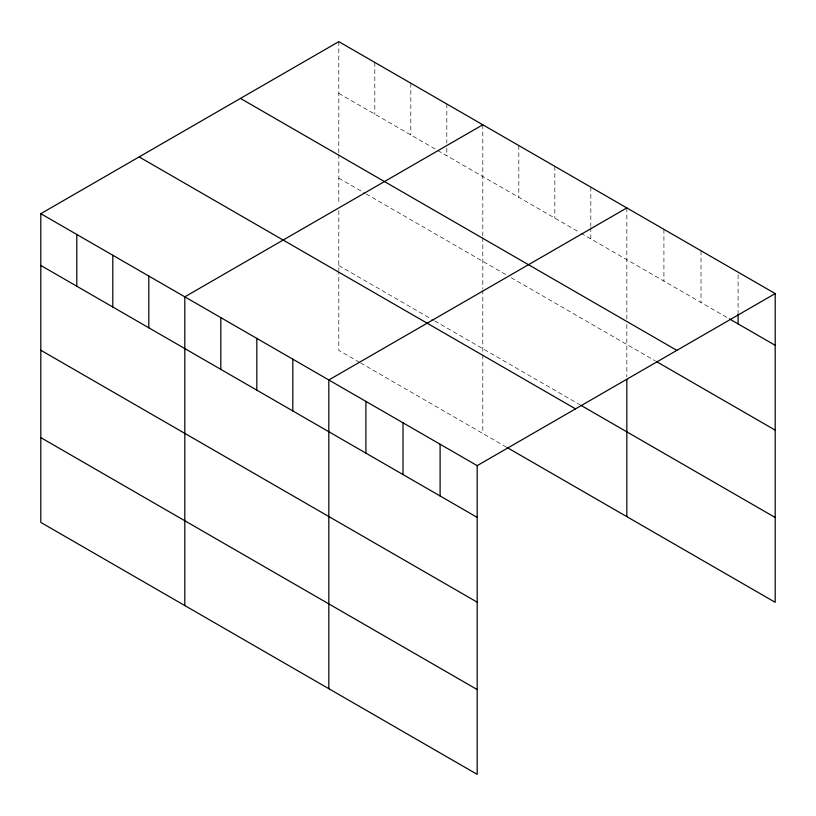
<?xml version="1.0" encoding="UTF-8"?>
<svg xmlns="http://www.w3.org/2000/svg" width="816" height="816" viewBox="0 0 816 816"><rect width="100%" height="100%" fill="white"/><g stroke="black" fill="none" stroke-linecap="round" stroke-linejoin="round"><path stroke-width="0.61" stroke-dasharray="4.08 3.06" d="M338.813 41.636L338.813 153.245M338.813 93.381L579.921 232.58M581.012 233.213L728.29 318.25M338.813 178.184L364.997 193.3M366.088 193.933L506.818 275.186M511.183 277.705L655.197 360.845M338.813 265.557L433.724 320.351M434.816 320.984L579.921 404.756M359.54 362.324L338.813 350.36L338.813 271.789M360.631 362.957L505.726 446.729M738.103 274.696L738.103 312.559M701.015 250.757L701.015 302.501M663.918 229.337L663.918 281.081M626.831 207.927L626.831 319.525M626.831 324.513L626.831 376.921M590.825 187.139L590.825 226.267M590.825 227.521L590.825 238.884M554.829 166.352L554.829 218.096M518.823 145.564L518.823 197.309M482.817 124.777L482.817 236.385M482.817 237.629L482.817 288.793M482.817 290.037L482.817 353.685M482.817 354.94L482.817 433.5M446.821 103.999L446.821 143.116M446.821 148.165L446.821 155.744M410.815 83.212L410.815 134.956M374.809 62.424L374.809 114.169M338.813 154.489L338.813 204.398M338.813 210.64L338.813 270.545"/><path stroke-width="1.22" d="M40.8 213.69L477.187 465.64L477.187 774.364L40.8 522.413L40.8 213.69L338.813 41.636L775.2 293.587L775.2 602.31L506.818 447.362M482.817 124.777L184.804 296.84L184.804 605.554M626.831 207.927L328.817 379.981L328.817 688.704M477.187 465.64L775.2 293.587M729.382 318.872L775.2 345.331M240.465 98.42L676.852 350.36M656.288 361.478L775.2 430.134M581.012 405.389L775.2 517.507M139.148 156.917L575.535 408.867M40.8 265.445L477.187 517.385M40.8 350.237L477.187 602.188M40.8 437.611L477.187 689.561M738.103 313.823L738.103 323.911M626.831 379.42L626.831 516.64M440.099 444.23L440.099 495.975M403.002 422.81L403.002 474.555M365.905 401.39L365.905 453.145M292.811 359.193L292.811 410.938M256.816 338.405L256.816 390.15M220.81 317.618L220.81 369.373M148.808 276.053L148.808 327.797M112.802 255.265L112.802 307.01M76.806 234.478L76.806 286.222"/></g></svg>
